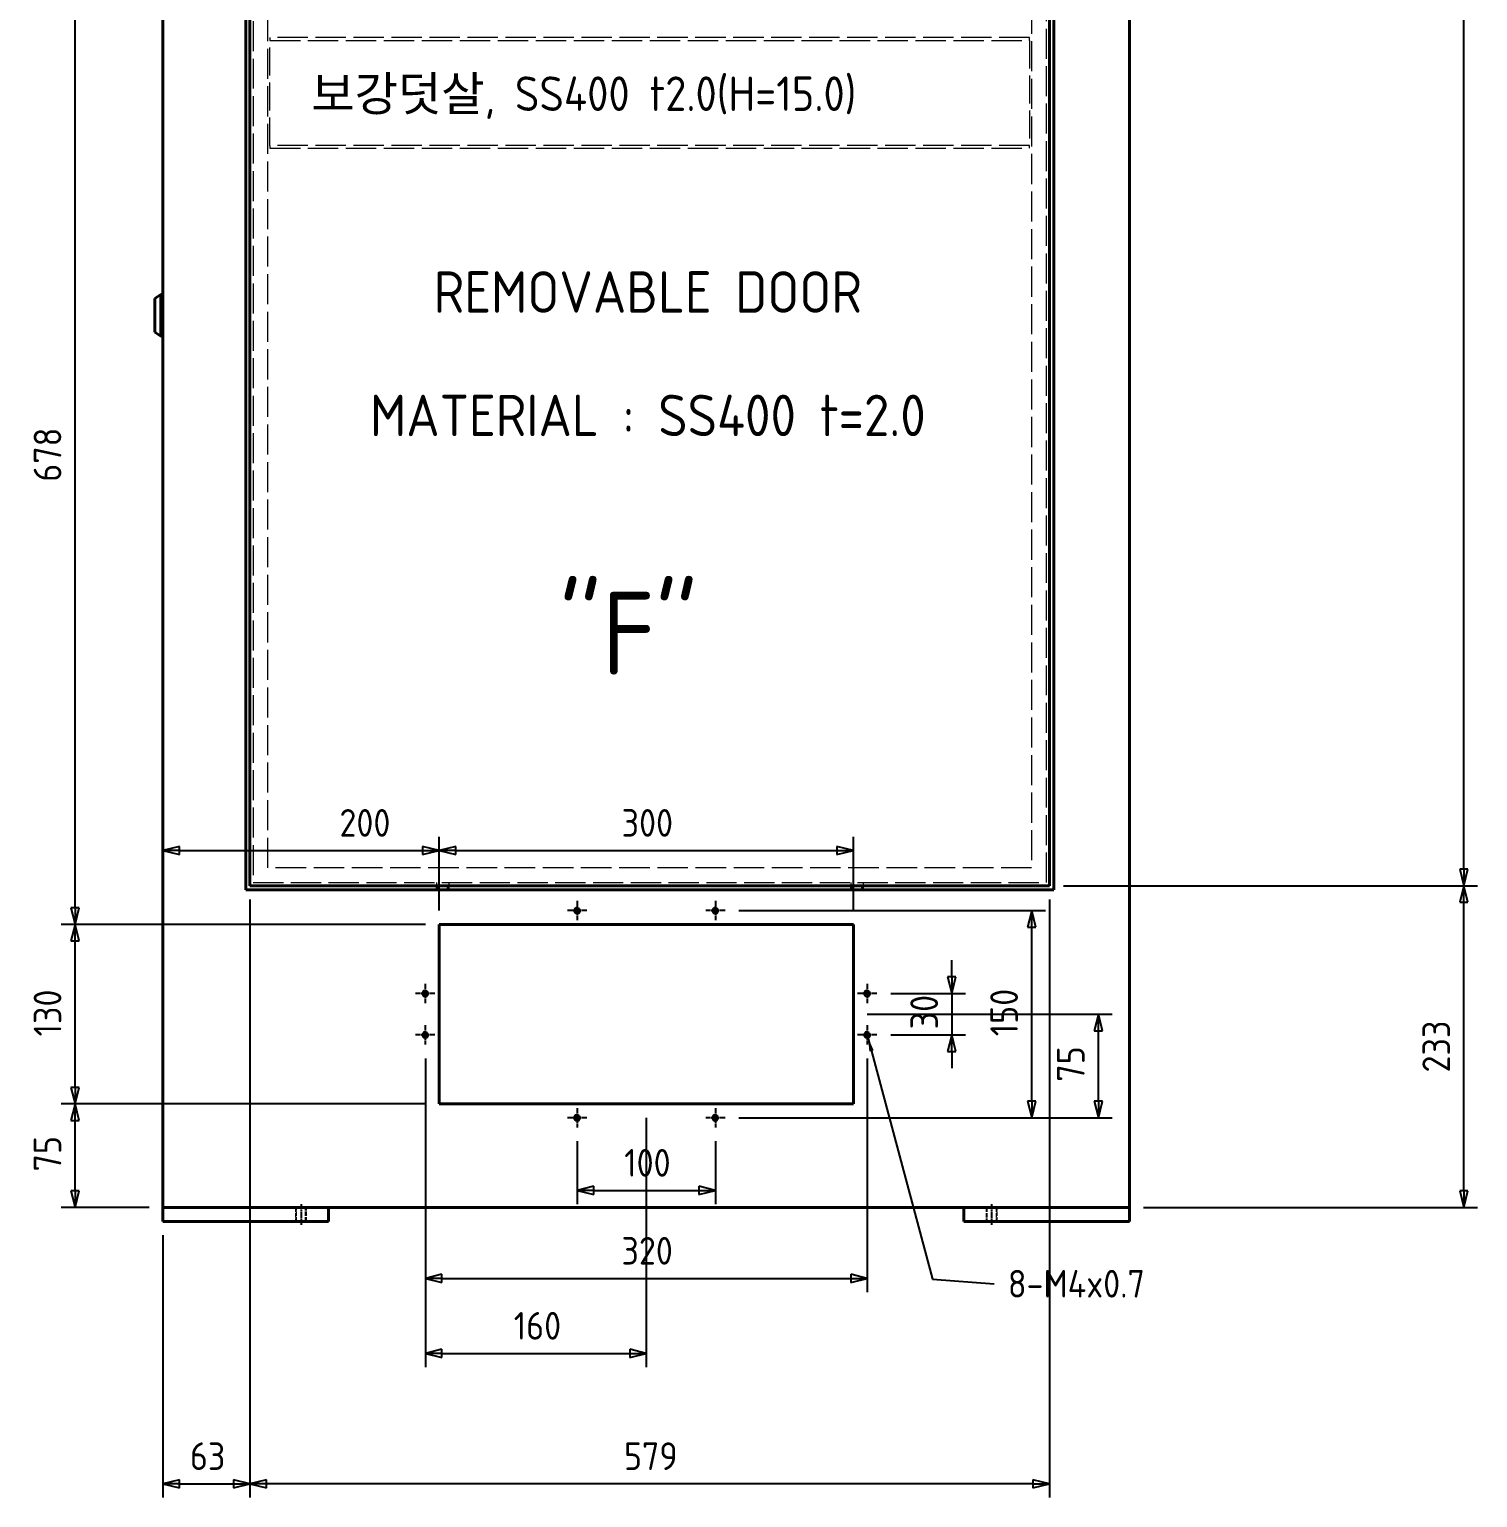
# Model space of a CAD drawing. Header units: millimetres. Extents: x 0 to 8410, y 0 to 5940.
# Drawn here: x 3637 to 4686, y 1426 to 2489 of the extents above; entities that cross this region are included whole.
import ezdxf

# ---------------------------------------------------------------- set-up
doc = ezdxf.new("R2010")
doc.units = ezdxf.units.MM
doc.header["$LTSCALE"] = 10
doc.linetypes.add('CHAIN', pattern=[0.3543, 0.2362, -0.0295, 0.0591, -0.0295])
doc.linetypes.add('DASHED', pattern=[0.2067, 0.1654, -0.0413])
doc.layers.get('0').update_dxf_attribs({"color": 3, "lineweight": 25})
for name, color, linetype, lineweight in [('가려진 것(ISO)', 2, 'DASHED', 18), ('가시적인 것(ISO)', 3, 'Continuous', 40), ('가시적인 좁은 것(ISO)', 3, 'Continuous', 35), ('기호(ISO)', 5, 'Continuous', 25), ('중심 표식(ISO)', 1, 'Continuous', 25), ('중심선(ISO)', 1, 'Continuous', 25), ('치수(ISO)', 2, 'Continuous', 25)]:
    doc.layers.add(name, color=color, linetype=linetype, lineweight=lineweight)
doc.styles.add('문자 텍스트_PSTEK_POSCO', font='isocp.shx')
doc.styles.add('치수 텍스트_PSTEK_POSCO', font='isocp.shx')
doc.dimstyles.new('치수_PSTEK_POSCO', dxfattribs={"dimscale": 10, "dimtxt": 2, "dimasz": 1.2, "dimexe": 1, "dimexo": 1, "dimgap": 1, "dimtad": 1, "dimrnd": 1e-08, "dimdsep": 46, "dimtxsty": '치수 텍스트_PSTEK_POSCO', "dimblk": 'Filled-2', "dimcen": 0.09, "dimdle": 10, "dimclrd": 7, "dimclre": 7, "dimclrt": 2, "dimadec": 1, "dimazin": 2, "dimtfac": 1, "dimtmove": 0, "dimatfit": 3, "dimfxl": 0, "dimtolj": 1, "dimlwd": -1, "dimlwe": -1, "dimarcsym": 0})
doc.dimstyles.new('치수_PSTEK_POSCO$7', dxfattribs={"dimscale": 10, "dimtxt": 2, "dimasz": 1, "dimexe": 1, "dimexo": 1, "dimgap": 1, "dimtad": 1, "dimrnd": 1e-08, "dimdsep": 46, "dimtxsty": '치수 텍스트_PSTEK_POSCO', "dimblk": 'Filled-2', "dimcen": 0.09, "dimdle": 10, "dimclrd": 7, "dimclre": 7, "dimclrt": 2, "dimadec": 1, "dimazin": 2, "dimtfac": 1, "dimtmove": 0, "dimatfit": 3, "dimfxl": 0, "dimtolj": 1, "dimlwd": -1, "dimlwe": -1, "dimarcsym": 0})

# ---------------------------------------------------------------- blocks, each defined once
blk = doc.blocks.new('Filled-2')
at = {"color": 0}
for p, q in [((0, 0), (-1, 0.25)), ((-1, 0.25), (-1, -0.25)), ((-1, 0), (0, 0)), ((-1, -0.25), (0, 0))]:
    blk.add_line(p, q, dxfattribs=at)
at = {"color": 0, "flags": 128}
blk.add_lwpolyline([(-1, -0.25), (0, 0)], dxfattribs=at)
at = {"color": 0}
blk.add_solid([(-1, -0.25), (0, 0), (-1, 0.25), (-1, -0.25)], dxfattribs=at)
blk = doc.blocks.new('*D71')
at = {"layer": 'Defpoints', "color": 0}
for p in [(3797, 1868.7), (3734, 1625.7), (3797, 1435.7)]:
    blk.add_point(p, dxfattribs=at)
at = {"layer": '치수(ISO)', "color": 7}
for p, q in [((3797, 1858.7), (3797, 1425.7)), ((3734, 1615.7), (3734, 1425.7)), ((3746, 1435.7), (3785, 1435.7))]:
    blk.add_line(p, q, dxfattribs=at)
at = {"layer": '치수(ISO)', "color": 7, "xscale": 12.00000047683716, "yscale": 12.00000047683716, "zscale": 12.00000047683716, "rotation": 180}
blk.add_blockref('Filled-2', (3734, 1435.7), dxfattribs=at)
at = {"layer": '치수(ISO)', "color": 7, "xscale": 12.00000047683716, "yscale": 12.00000047683716, "zscale": 12.00000047683716}
blk.add_blockref('Filled-2', (3797, 1435.7), dxfattribs=at)
at = {"layer": '치수(ISO)', "color": 2, "insert": (3753.5, 1455.7), "char_height": 20, "attachment_point": 4, "style": '치수 텍스트_PSTEK_POSCO'}
blk.add_mtext('\\A1;63', dxfattribs=at)
blk = doc.blocks.new('*D72')
at = {"layer": 'Defpoints', "color": 0}
for p in [(3797, 1868.7), (4376, 1868.7), (3797, 1435.7)]:
    blk.add_point(p, dxfattribs=at)
at = {"layer": '치수(ISO)', "color": 7}
for p, q in [((3797, 1858.7), (3797, 1425.7)), ((4376, 1858.7), (4376, 1425.7)), ((4364, 1435.7), (3809, 1435.7))]:
    blk.add_line(p, q, dxfattribs=at)
at = {"layer": '치수(ISO)', "color": 7, "xscale": 12.00000047683716, "yscale": 12.00000047683716, "zscale": 12.00000047683716, "rotation": 180}
blk.add_blockref('Filled-2', (3797, 1435.7), dxfattribs=at)
at = {"layer": '치수(ISO)', "color": 7, "xscale": 12.00000047683716, "yscale": 12.00000047683716, "zscale": 12.00000047683716}
blk.add_blockref('Filled-2', (4376, 1435.7), dxfattribs=at)
at = {"layer": '치수(ISO)', "color": 2, "insert": (4067.8, 1455.7), "char_height": 20, "attachment_point": 4, "style": '치수 텍스트_PSTEK_POSCO'}
blk.add_mtext('\\A1;579', dxfattribs=at)
blk = doc.blocks.new('*D73')
at = {"layer": 'Defpoints', "color": 0}
for p in [(4376, 1868.7), (4676, 1868.7), (4434, 1635.7)]:
    blk.add_point(p, dxfattribs=at)
at = {"layer": '치수(ISO)', "color": 7}
for p, q in [((4386, 1868.7), (4686, 1868.7)), ((4676, 1647.7), (4676, 1856.7)), ((4444, 1635.7), (4686, 1635.7))]:
    blk.add_line(p, q, dxfattribs=at)
at = {"layer": '치수(ISO)', "color": 7, "xscale": 12.00000047683716, "yscale": 12.00000047683716, "zscale": 12.00000047683716}
for p, rotation in [((4676, 1868.7), 90), ((4676, 1635.7), 270)]:
    blk.add_blockref('Filled-2', p, dxfattribs=dict(at, rotation=rotation))
at = {"layer": '치수(ISO)', "color": 2, "insert": (4656, 1733.5), "char_height": 20, "attachment_point": 4, "rotation": 90, "style": '치수 텍스트_PSTEK_POSCO'}
blk.add_mtext('\\A1;233', dxfattribs=at)
blk = doc.blocks.new('*D74')
at = {"layer": 'Defpoints', "color": 0}
for p in [(4376, 3662.7), (4676, 3662.7), (4376, 1868.7)]:
    blk.add_point(p, dxfattribs=at)
at = {"layer": '치수(ISO)', "color": 7}
for p, q in [((4386, 3662.7), (4686, 3662.7)), ((4676, 1880.7), (4676, 3650.7)), ((4386, 1868.7), (4686, 1868.7))]:
    blk.add_line(p, q, dxfattribs=at)
at = {"layer": '치수(ISO)', "color": 7, "xscale": 12.00000047683716, "yscale": 12.00000047683716, "zscale": 12.00000047683716}
for p, rotation in [((4676, 3662.7), 90), ((4676, 1868.7), 270)]:
    blk.add_blockref('Filled-2', p, dxfattribs=dict(at, rotation=rotation))
at = {"layer": '치수(ISO)', "color": 2, "insert": (4656, 2821.7), "char_height": 20, "attachment_point": 4, "rotation": 90, "style": '치수 텍스트_PSTEK_POSCO'}
blk.add_mtext('\\A1;1794', dxfattribs=at)
blk = doc.blocks.new('*D141')
at = {"layer": 'Defpoints', "color": 0}
for p in [(3670.4, 1710.7), (3934, 1710.7), (3734, 1635.7)]:
    blk.add_point(p, dxfattribs=at)
at = {"layer": '치수(ISO)', "color": 7}
for p, q in [((3924, 1710.7), (3660.4, 1710.7)), ((3670.4, 1647.7), (3670.4, 1698.7)), ((3724, 1635.7), (3660.4, 1635.7))]:
    blk.add_line(p, q, dxfattribs=at)
at = {"layer": '치수(ISO)', "color": 7, "xscale": 12.00000047683716, "yscale": 12.00000047683716, "zscale": 12.00000047683716}
for p, rotation in [((3670.4, 1710.7), 90), ((3670.4, 1635.7), 270)]:
    blk.add_blockref('Filled-2', p, dxfattribs=dict(at, rotation=rotation))
at = {"layer": '치수(ISO)', "color": 2, "insert": (3650.4, 1661.8), "char_height": 20, "attachment_point": 4, "rotation": 90, "style": '치수 텍스트_PSTEK_POSCO'}
blk.add_mtext('\\A1;75', dxfattribs=at)
blk = doc.blocks.new('*D142')
at = {"layer": 'Defpoints', "color": 0}
for p in [(3670.4, 1840.7), (3934, 1840.7), (3934, 1710.7)]:
    blk.add_point(p, dxfattribs=at)
at = {"layer": '치수(ISO)', "color": 7}
for p, q in [((3924, 1840.7), (3660.4, 1840.7)), ((3670.4, 1722.7), (3670.4, 1828.7)), ((3924, 1710.7), (3660.4, 1710.7))]:
    blk.add_line(p, q, dxfattribs=at)
at = {"layer": '치수(ISO)', "color": 7, "xscale": 12.00000047683716, "yscale": 12.00000047683716, "zscale": 12.00000047683716}
for p, rotation in [((3670.4, 1840.7), 90), ((3670.4, 1710.7), 270)]:
    blk.add_blockref('Filled-2', p, dxfattribs=dict(at, rotation=rotation))
at = {"layer": '치수(ISO)', "color": 2, "insert": (3650.4, 1759.6), "char_height": 20, "attachment_point": 4, "rotation": 90, "style": '치수 텍스트_PSTEK_POSCO'}
blk.add_mtext('\\A1;130', dxfattribs=at)
blk = doc.blocks.new('*D143')
at = {"layer": 'Defpoints', "color": 0}
for p in [(3670.4, 2518.7), (3911.5, 2518.7), (3934, 1840.7)]:
    blk.add_point(p, dxfattribs=at)
at = {"layer": '치수(ISO)', "color": 7}
for p, q in [((3901.5, 2518.7), (3660.4, 2518.7)), ((3670.4, 1852.7), (3670.4, 2506.7)), ((3924, 1840.7), (3660.4, 1840.7))]:
    blk.add_line(p, q, dxfattribs=at)
at = {"layer": '치수(ISO)', "color": 7, "xscale": 12.00000047683716, "yscale": 12.00000047683716, "zscale": 12.00000047683716}
for p, rotation in [((3670.4, 2518.7), 90), ((3670.4, 1840.7), 270)]:
    blk.add_blockref('Filled-2', p, dxfattribs=dict(at, rotation=rotation))
at = {"layer": '치수(ISO)', "color": 2, "insert": (3650.4, 2161.2), "char_height": 20, "attachment_point": 4, "rotation": 90, "style": '치수 텍스트_PSTEK_POSCO'}
blk.add_mtext('\\A1;678', dxfattribs=at)
blk = doc.blocks.new('*D145')
at = {"layer": 'Defpoints', "color": 0}
for p in [(3934, 1894.2), (3934, 1840.7), (3734, 1635.7)]:
    blk.add_point(p, dxfattribs=at)
at = {"layer": '치수(ISO)', "color": 7}
for p, q in [((3934, 1850.7), (3934, 1904.2)), ((3746, 1894.2), (3922, 1894.2))]:
    blk.add_line(p, q, dxfattribs=at)
at = {"layer": '치수(ISO)', "color": 7, "xscale": 12.00000047683716, "yscale": 12.00000047683716, "zscale": 12.00000047683716, "rotation": 180}
blk.add_blockref('Filled-2', (3734, 1894.2), dxfattribs=at)
at = {"layer": '치수(ISO)', "color": 7, "xscale": 12.00000047683716, "yscale": 12.00000047683716, "zscale": 12.00000047683716}
blk.add_blockref('Filled-2', (3934, 1894.2), dxfattribs=at)
at = {"layer": '치수(ISO)', "color": 2, "insert": (3861.8, 1914.2), "char_height": 20, "attachment_point": 4, "style": '치수 텍스트_PSTEK_POSCO'}
blk.add_mtext('\\A1;200', dxfattribs=at)
blk = doc.blocks.new('*D146')
at = {"layer": 'Defpoints', "color": 0}
for p in [(4234, 1894.2), (3934, 1840.7), (4234, 1840.7)]:
    blk.add_point(p, dxfattribs=at)
at = {"layer": '치수(ISO)', "color": 7}
for p, q in [((3934, 1850.7), (3934, 1904.2)), ((4234, 1850.7), (4234, 1904.2)), ((3946, 1894.2), (4222, 1894.2))]:
    blk.add_line(p, q, dxfattribs=at)
at = {"layer": '치수(ISO)', "color": 7, "xscale": 12.00000047683716, "yscale": 12.00000047683716, "zscale": 12.00000047683716, "rotation": 180}
blk.add_blockref('Filled-2', (3934, 1894.2), dxfattribs=at)
at = {"layer": '치수(ISO)', "color": 7, "xscale": 12.00000047683716, "yscale": 12.00000047683716, "zscale": 12.00000047683716}
blk.add_blockref('Filled-2', (4234, 1894.2), dxfattribs=at)
at = {"layer": '치수(ISO)', "color": 2, "insert": (4066.1, 1914.2), "char_height": 20, "attachment_point": 4, "style": '치수 텍스트_PSTEK_POSCO'}
blk.add_mtext('\\A1;300', dxfattribs=at)
blk = doc.blocks.new('*D149')
at = {"layer": 'Defpoints', "color": 0}
for p in [(4034, 1693.7), (4134, 1693.7), (4134, 1648.1)]:
    blk.add_point(p, dxfattribs=at)
at = {"layer": '치수(ISO)', "color": 7}
for p, q in [((4034, 1683.7), (4034, 1638.1)), ((4134, 1683.7), (4134, 1638.1)), ((4046, 1648.1), (4122, 1648.1))]:
    blk.add_line(p, q, dxfattribs=at)
at = {"layer": '치수(ISO)', "color": 7, "xscale": 12.00000047683716, "yscale": 12.00000047683716, "zscale": 12.00000047683716, "rotation": 180}
blk.add_blockref('Filled-2', (4034, 1648.1), dxfattribs=at)
at = {"layer": '치수(ISO)', "color": 7, "xscale": 12.00000047683716, "yscale": 12.00000047683716, "zscale": 12.00000047683716}
blk.add_blockref('Filled-2', (4134, 1648.1), dxfattribs=at)
at = {"layer": '치수(ISO)', "color": 2, "insert": (4068, 1668.1), "char_height": 20, "attachment_point": 4, "style": '치수 텍스트_PSTEK_POSCO'}
blk.add_mtext('\\A1;100', dxfattribs=at)
blk = doc.blocks.new('*D150')
at = {"layer": 'Defpoints', "color": 0}
for p in [(3924, 1753.7), (4244, 1753.7), (4244, 1584.4)]:
    blk.add_point(p, dxfattribs=at)
at = {"layer": '치수(ISO)', "color": 7}
for p, q in [((3924, 1743.7), (3924, 1574.4)), ((4244, 1743.7), (4244, 1574.4)), ((3936, 1584.4), (4232, 1584.4))]:
    blk.add_line(p, q, dxfattribs=at)
at = {"layer": '치수(ISO)', "color": 7, "xscale": 12.00000047683716, "yscale": 12.00000047683716, "zscale": 12.00000047683716, "rotation": 180}
blk.add_blockref('Filled-2', (3924, 1584.4), dxfattribs=at)
at = {"layer": '치수(ISO)', "color": 7, "xscale": 12.00000047683716, "yscale": 12.00000047683716, "zscale": 12.00000047683716}
blk.add_blockref('Filled-2', (4244, 1584.4), dxfattribs=at)
at = {"layer": '치수(ISO)', "color": 2, "insert": (4066, 1604.4), "char_height": 20, "attachment_point": 4, "style": '치수 텍스트_PSTEK_POSCO'}
blk.add_mtext('\\A1;320', dxfattribs=at)
blk = doc.blocks.new('*D151')
at = {"layer": 'Defpoints', "color": 0}
for p in [(3924, 1753.7), (4084, 1710.7), (4084, 1530.1)]:
    blk.add_point(p, dxfattribs=at)
at = {"layer": '치수(ISO)', "color": 7}
for p, q in [((3924, 1743.7), (3924, 1520.1)), ((4084, 1700.7), (4084, 1520.1)), ((3936, 1530.1), (4072, 1530.1))]:
    blk.add_line(p, q, dxfattribs=at)
at = {"layer": '치수(ISO)', "color": 7, "xscale": 12.00000047683716, "yscale": 12.00000047683716, "zscale": 12.00000047683716, "rotation": 180}
blk.add_blockref('Filled-2', (3924, 1530.1), dxfattribs=at)
at = {"layer": '치수(ISO)', "color": 7, "xscale": 12.00000047683716, "yscale": 12.00000047683716, "zscale": 12.00000047683716}
blk.add_blockref('Filled-2', (4084, 1530.1), dxfattribs=at)
at = {"layer": '치수(ISO)', "color": 2, "insert": (3988, 1550.1), "char_height": 20, "attachment_point": 4, "style": '치수 텍스트_PSTEK_POSCO'}
blk.add_mtext('\\A1;160', dxfattribs=at)
blk = doc.blocks.new('*D152')
at = {"layer": 'Defpoints', "color": 0}
for p in [(4251, 1790.7), (4251, 1760.7), (4305.2, 1760.7)]:
    blk.add_point(p, dxfattribs=at)
at = {"layer": '치수(ISO)', "color": 7}
for p, q in [((4305.2, 1802.7), (4305.2, 1814.7)), ((4261, 1790.7), (4315.2, 1790.7)), ((4305.2, 1790.7), (4305.2, 1760.7)), ((4261, 1760.7), (4315.2, 1760.7)), ((4305.2, 1748.7), (4305.2, 1736.7))]:
    blk.add_line(p, q, dxfattribs=at)
at = {"layer": '치수(ISO)', "color": 7, "xscale": 12.00000047683716, "yscale": 12.00000047683716, "zscale": 12.00000047683716}
for p, rotation in [((4305.2, 1790.7), 270), ((4305.2, 1760.7), 90)]:
    blk.add_blockref('Filled-2', p, dxfattribs=dict(at, rotation=rotation))
at = {"layer": '치수(ISO)', "color": 2, "insert": (4285.2, 1764.7), "char_height": 20, "attachment_point": 4, "rotation": 90, "style": '치수 텍스트_PSTEK_POSCO'}
blk.add_mtext('\\A1;30', dxfattribs=at)
blk = doc.blocks.new('*D153')
at = {"layer": 'Defpoints', "color": 0}
for p in [(4141, 1850.7), (4363.1, 1850.7), (4141, 1700.7)]:
    blk.add_point(p, dxfattribs=at)
at = {"layer": '치수(ISO)', "color": 7}
for p, q in [((4151, 1850.7), (4373.1, 1850.7)), ((4363.1, 1712.7), (4363.1, 1838.7)), ((4151, 1700.7), (4373.1, 1700.7))]:
    blk.add_line(p, q, dxfattribs=at)
at = {"layer": '치수(ISO)', "color": 7, "xscale": 12.00000047683716, "yscale": 12.00000047683716, "zscale": 12.00000047683716}
for p, rotation in [((4363.1, 1850.7), 90), ((4363.1, 1700.7), 270)]:
    blk.add_blockref('Filled-2', p, dxfattribs=dict(at, rotation=rotation))
at = {"layer": '치수(ISO)', "color": 2, "insert": (4343.1, 1759.7), "char_height": 20, "attachment_point": 4, "rotation": 90, "style": '치수 텍스트_PSTEK_POSCO'}
blk.add_mtext('\\A1;150', dxfattribs=at)
blk = doc.blocks.new('*D154')
at = {"layer": 'Defpoints', "color": 0}
for p in [(4234, 1775.7), (4411.4, 1775.7), (4141, 1700.7)]:
    blk.add_point(p, dxfattribs=at)
at = {"layer": '치수(ISO)', "color": 7}
for p, q in [((4244, 1775.7), (4421.4, 1775.7)), ((4411.4, 1712.7), (4411.4, 1763.7)), ((4151, 1700.7), (4421.4, 1700.7))]:
    blk.add_line(p, q, dxfattribs=at)
at = {"layer": '치수(ISO)', "color": 7, "xscale": 12.00000047683716, "yscale": 12.00000047683716, "zscale": 12.00000047683716}
for p, rotation in [((4411.4, 1775.7), 90), ((4411.4, 1700.7), 270)]:
    blk.add_blockref('Filled-2', p, dxfattribs=dict(at, rotation=rotation))
at = {"layer": '치수(ISO)', "color": 2, "insert": (4391.4, 1726.8), "char_height": 20, "attachment_point": 4, "rotation": 90, "style": '치수 텍스트_PSTEK_POSCO'}
blk.add_mtext('\\A1;75', dxfattribs=at)

msp = doc.modelspace()

# ---------------------------------------------------------------- linework, layer by layer
at = {"layer": '가려진 것(ISO)', "ltscale": 13.116652}
for p, q in [((3799.2819, 3660.3931), (3799.2819, 1870.9931)), ((4373.6819, 1870.9931), (4373.6819, 3660.3931))]:
    msp.add_line(p, q, dxfattribs=at)
at = {"layer": '가려진 것(ISO)', "ltscale": 13.159168}
for p, q in [((3809.9819, 1881.6931), (3809.9819, 3649.6931)), ((4362.9819, 3649.6931), (4362.9819, 1881.6931))]:
    msp.add_line(p, q, dxfattribs=at)
at = {"layer": '가려진 것(ISO)', "ltscale": 13.304306}
for p, q in [((4361.4819, 2482.6931), (3811.4819, 2482.6931)), ((3811.4819, 2480.6931), (4361.4819, 2480.6931)), ((4361.4819, 2404.6931), (3811.4819, 2404.6931)), ((3811.4819, 2402.6931), (4361.4819, 2402.6931))]:
    msp.add_line(p, q, dxfattribs=at)
at = {"layer": '가려진 것(ISO)', "ltscale": 0.380839}
for p, q in [((3811.4819, 2482.6931), (3811.4819, 2480.6931)), ((4361.4819, 2480.6931), (4361.4819, 2482.6931)), ((3811.4819, 2404.6931), (3811.4819, 2402.6931)), ((4361.4819, 2402.6931), (4361.4819, 2404.6931))]:
    msp.add_line(p, q, dxfattribs=at)
at = {"layer": '가려진 것(ISO)', "ltscale": 12.256087}
for p, q in [((3811.4819, 2404.6931), (3811.4819, 2480.6931)), ((4361.4819, 2480.6931), (4361.4819, 2404.6931))]:
    msp.add_line(p, q, dxfattribs=at)
at = {"layer": '가려진 것(ISO)', "ltscale": 13.376875}
msp.add_line((4362.9819, 1881.6931), (3809.9819, 1881.6931), dxfattribs=at)
at = {"layer": '가려진 것(ISO)', "ltscale": 13.232889}
msp.add_line((3799.2819, 1870.9931), (4373.6819, 1870.9931), dxfattribs=at)
at = {"layer": '가려진 것(ISO)', "ltscale": 0.43798}
for p, q in [((3931.9819, 1870.9931), (3931.9819, 1868.6931)), ((3940.9819, 1870.9931), (3940.9819, 1868.6931)), ((4231.9819, 1870.9931), (4231.9819, 1868.6931)), ((4240.9819, 1870.9931), (4240.9819, 1868.6931))]:
    msp.add_line(p, q, dxfattribs=at)
at = {"layer": '가려진 것(ISO)', "ltscale": 1.904597}
for p, q in [((3829.9819, 1635.6931), (3829.9819, 1625.6931)), ((3830.6584, 1625.6931), (3830.6584, 1635.6931)), ((3837.3054, 1625.6931), (3837.3054, 1635.6931)), ((3837.9819, 1625.6931), (3837.9819, 1635.6931)), ((4329.9819, 1635.6931), (4329.9819, 1625.6931)), ((4330.6584, 1635.6931), (4330.6584, 1625.6931)), ((4337.3054, 1635.6931), (4337.3054, 1625.6931)), ((4337.9819, 1625.6931), (4337.9819, 1635.6931))]:
    msp.add_line(p, q, dxfattribs=at)
at = {"layer": '가시적인 것(ISO)'}
for p, q in [((3733.9819, 1635.6931), (3733.9819, 3735.6931)), ((4433.9819, 1635.6931), (4433.9819, 3735.6931)), ((3793.9819, 1865.6931), (3793.9819, 3665.6931)), ((3796.9819, 3662.6931), (3796.9819, 1868.6931)), ((4375.9819, 1868.6931), (4375.9819, 3662.6931)), ((4378.9819, 3665.6931), (4378.9819, 1865.6931)), ((3728.0819, 2293.9431), (3732.4819, 2296.6931)), ((3732.4819, 2296.6931), (3732.4819, 2266.6931)), ((3733.9819, 2296.6931), (3732.4819, 2296.6931)), ((3728.0819, 2269.4431), (3728.0819, 2293.9431)), ((3728.0819, 2269.4431), (3732.4819, 2266.6931)), ((3733.9819, 2266.6931), (3732.4819, 2266.6931)), ((4378.9819, 1865.6931), (3793.9819, 1865.6931)), ((3796.9819, 1868.6931), (4375.9819, 1868.6931)), ((3932.4819, 1865.6931), (3932.4819, 1868.6931)), ((3940.4819, 1865.6931), (3940.4819, 1868.6931)), ((4232.4819, 1865.6931), (4232.4819, 1868.6931)), ((4240.4819, 1865.6931), (4240.4819, 1868.6931)), ((3933.9819, 1710.6931), (3933.9819, 1840.6931)), ((3933.9819, 1840.6931), (4233.9819, 1840.6931)), ((4233.9819, 1840.6931), (4233.9819, 1710.6931)), ((4233.9819, 1710.6931), (3933.9819, 1710.6931)), ((4433.9819, 1635.6931), (3733.9819, 1635.6931)), ((3733.9819, 1635.6931), (3853.9819, 1635.6931)), ((3733.9819, 1625.6931), (3733.9819, 1635.6931)), ((3853.9819, 1635.6931), (3853.9819, 1625.6931)), ((4313.9819, 1635.6931), (4433.9819, 1635.6931)), ((4313.9819, 1625.6931), (4313.9819, 1635.6931)), ((4433.9819, 1635.6931), (4433.9819, 1625.6931)), ((3853.9819, 1625.6931), (3733.9819, 1625.6931)), ((4433.9819, 1625.6931), (4313.9819, 1625.6931))]:
    msp.add_line(p, q, dxfattribs=at)
for centre in [(4033.9819, 1850.6931), (4133.9819, 1850.6931), (3923.9819, 1790.6931), (4243.9819, 1790.6931), (3923.9819, 1760.6931), (4243.9819, 1760.6931), (4033.9819, 1700.6931), (4133.9819, 1700.6931)]:
    msp.add_circle(centre, 1.621, dxfattribs=at)
at = {"layer": '가시적인 좁은 것(ISO)'}
for centre in [(4033.9819, 1850.6931), (4133.9819, 1850.6931), (3923.9819, 1790.6931), (4243.9819, 1790.6931), (3923.9819, 1760.6931), (4243.9819, 1760.6931), (4033.9819, 1700.6931), (4133.9819, 1700.6931)]:
    msp.add_arc(centre, 2, 80, 350, dxfattribs=at)
at = {"layer": '중심 표식(ISO)', "linetype": 'CHAIN', "ltscale": 1.55559}
for p, q in [((4040.9819, 1850.6931), (4026.9819, 1850.6931)), ((4033.9819, 1857.6931), (4033.9819, 1843.6931)), ((4140.9819, 1850.6931), (4126.9819, 1850.6931)), ((4133.9819, 1857.6931), (4133.9819, 1843.6931)), ((3923.9819, 1797.6931), (3923.9819, 1783.6931)), ((4243.9819, 1797.6931), (4243.9819, 1783.6931)), ((3930.9819, 1790.6931), (3916.9819, 1790.6931)), ((4250.9819, 1790.6931), (4236.9819, 1790.6931)), ((3923.9819, 1767.6931), (3923.9819, 1753.6931)), ((4243.9819, 1767.6931), (4243.9819, 1753.6931)), ((3930.9819, 1760.6931), (3916.9819, 1760.6931)), ((4250.9819, 1760.6931), (4236.9819, 1760.6931)), ((4033.9819, 1707.6931), (4033.9819, 1693.6931)), ((4133.9819, 1707.6931), (4133.9819, 1693.6931)), ((4040.9819, 1700.6931), (4026.9819, 1700.6931)), ((4140.9819, 1700.6931), (4126.9819, 1700.6931))]:
    msp.add_line(p, q, dxfattribs=at)
at = {"layer": '중심선(ISO)', "linetype": 'CHAIN', "ltscale": 1.666711}
for p, q in [((3833.9819, 1638.1931), (3833.9819, 1623.1931)), ((4333.9819, 1638.1931), (4333.9819, 1623.1931))]:
    msp.add_line(p, q, dxfattribs=at)

# ---------------------------------------------------------------- texts
at = {"layer": '기호(ISO)', "color": 2, "insert": (3841.389, 2439.2127), "char_height": 30.000001, "width": 573.009571, "attachment_point": 4, "style": '문자 텍스트_PSTEK_POSCO'}
msp.add_mtext('{\\fSystem|b0|i0;\\H24.9990;보강덧살\\fISOCP|b0|i0;\\H25.0000;, SS400 t2.0(H=15.0)}', dxfattribs=at)
at = {"layer": '기호(ISO)', "color": 2}
for s, insert, char_height, width, attachment_point, line_spacing_factor, style in [('{\\fISOCP|b0|i0;\\H30.0000;REMOVABLE DOOR\\PMATERIAL : SS400 t=2.0}', (4085.1092, 2313.5443), 30.000001, 533.563805, 2, 1.78626, '문자 텍스트_PSTEK_POSCO'), ('{8-M4x0.7}', (4345.7975, 1580.5491), 20, 123.487246, 4, 0.35, '치수 텍스트_PSTEK_POSCO')]:
    msp.add_mtext(s, dxfattribs=dict(at, insert=insert, char_height=char_height, width=width, attachment_point=attachment_point, line_spacing_factor=line_spacing_factor, style=style))
at = {"layer": '기호(ISO)', "color": 6, "insert": (4020.946, 2051.4147), "char_height": 60.000002, "width": 126.793814, "attachment_point": 4, "style": '문자 텍스트_PSTEK_POSCO'}
msp.add_mtext('{\\fisocp|b0|i0;\\H60.0000;"F"}', dxfattribs=at)

# ---------------------------------------------------------------- dimensions: what is measured, and where the dimension line sits
at = {"layer": '치수(ISO)', "color": 7}
for base, p1, p2, angle, override, picture, middle in [((4675.9819, 3662.6931), (4375.9819, 1868.6931), (4375.9819, 3662.6931), 90, {"dimdec": 2, "dimtp": 0, "dimtm": 0, "dimtdec": 2, "dimtofl": 0, "dimatfit": 1}, '*D74', (4675.9819, 2845.6931)), ((3670.3781, 2518.6931), (3933.9819, 1840.6931), (3911.4819, 2518.6931), 90, {"dimdec": 2, "dimblk1": 'Filled-2', "dimblk2": 'Filled-2', "dimsah": 1, "dimtp": 0, "dimtm": 0, "dimtdec": 2, "dimtofl": 0, "dimatfit": 1}, '*D143', (3670.3781, 2179.7931)), ((3933.9819, 1894.215), (3733.9819, 1635.6931), (3933.9819, 1840.6931), 180, {"dimdec": 2, "dimblk2": 'Filled-2', "dimsah": 1, "dimse1": 1, "dimtp": 0, "dimtm": 0, "dimtdec": 2, "dimtofl": 0, "dimatfit": 1}, '*D145', (3880.1063, 1894.215)), ((4233.9819, 1894.215), (3933.9819, 1840.6931), (4233.9819, 1840.6931), 180, {"dimdec": 2, "dimblk1": 'Filled-2', "dimsah": 1, "dimtp": 0, "dimtm": 0, "dimtdec": 2, "dimtofl": 0, "dimatfit": 1}, '*D146', (4084.0819, 1894.215)), ((3796.9819, 1435.6931), (3733.9819, 1625.6931), (3796.9819, 1868.6931), 180, {"dimdec": 2, "dimtp": 0, "dimtm": 0, "dimtdec": 2, "dimtofl": 0, "dimatfit": 1}, '*D71', (3765.4819, 1435.6931)), ((3796.9819, 1435.6931), (4375.9819, 1868.6931), (3796.9819, 1868.6931), 180, {"dimdec": 2, "dimtp": 0, "dimtm": 0, "dimtdec": 2, "dimtofl": 0, "dimatfit": 1}, '*D72', (4086.4819, 1435.6931)), ((4675.9819, 1868.6931), (4433.9819, 1635.6931), (4375.9819, 1868.6931), 90, {"dimdec": 2, "dimtp": 0, "dimtm": 0, "dimtdec": 2, "dimtofl": 0, "dimatfit": 1}, '*D73', (4675.9819, 1752.1931)), ((4363.0703, 1850.6931), (4140.9819, 1700.6931), (4140.9819, 1850.6931), 90, {"dimdec": 2, "dimtp": 0, "dimtm": 0, "dimtdec": 2, "dimtofl": 0, "dimatfit": 1}, '*D153', (4363.0703, 1775.6931)), ((3670.3781, 1840.6931), (3933.9819, 1710.6931), (3933.9819, 1840.6931), 90, {"dimdec": 2, "dimblk2": 'Filled-2', "dimsah": 1, "dimtp": 0, "dimtm": 0, "dimtdec": 2, "dimtofl": 0, "dimatfit": 1}, '*D142', (3670.3781, 1775.5931)), ((4305.1845, 1760.6931), (4250.9819, 1790.6931), (4250.9819, 1760.6931), 90, {"dimdec": 2, "dimtp": 0, "dimtm": 0, "dimtdec": 2, "dimtofl": 1, "dimatfit": 1}, '*D152', (4305.1845, 1775.6931)), ((4411.3779, 1775.6931), (4140.9819, 1700.6931), (4233.9819, 1775.6931), 90, {"dimdec": 2, "dimtp": 0, "dimtm": 0, "dimtdec": 2, "dimtofl": 0, "dimatfit": 1}, '*D154', (4411.3779, 1738.1931)), ((4243.9819, 1584.4323), (3923.9819, 1753.6931), (4243.9819, 1753.6931), 180, {"dimdec": 2, "dimtp": 0, "dimtm": 0, "dimtdec": 2, "dimtofl": 0, "dimatfit": 1}, '*D150', (4083.9819, 1584.4323)), ((4083.9819, 1530.1259), (3923.9819, 1753.6931), (4083.9819, 1710.6931), 180, {"dimdec": 2, "dimtp": 0, "dimtm": 0, "dimtdec": 2, "dimtofl": 0, "dimatfit": 1}, '*D151', (4003.9819, 1530.1259)), ((3670.3781, 1710.6931), (3733.9819, 1635.6931), (3933.9819, 1710.6931), 90, {"dimdec": 2, "dimtp": 0, "dimtm": 0, "dimtdec": 2, "dimtofl": 0, "dimatfit": 1}, '*D141', (3670.3781, 1673.1931)), ((4133.9819, 1648.0818), (4033.9819, 1693.6931), (4133.9819, 1693.6931), 180, {"dimdec": 2, "dimtp": 0, "dimtm": 0, "dimtdec": 2, "dimtofl": 0, "dimatfit": 1}, '*D149', (4083.9819, 1648.0818))]:
    dim = msp.add_linear_dim(base=base, p1=p1, p2=p2, angle=angle, dimstyle='치수_PSTEK_POSCO', override=override, dxfattribs=at)
    dim.commit()
    dim.dimension.update_dxf_attribs({"geometry": picture, "text_midpoint": middle, "dimtype": 160})

# ---------------------------------------------------------------- leaders
at = {"layer": '기호(ISO)', "color": 7, "annotation_type": 0, "has_hookline": 1, "hookline_direction": 0, "text_width": 104}
msp.add_leader([(4244.4995, 1758.7612), (4291.3517, 1583.9063), (4335.7975, 1580.5491)], dimstyle='치수_PSTEK_POSCO$7', override={"dimtad": 0}, dxfattribs=at)

doc.saveas('drawing.dxf')
